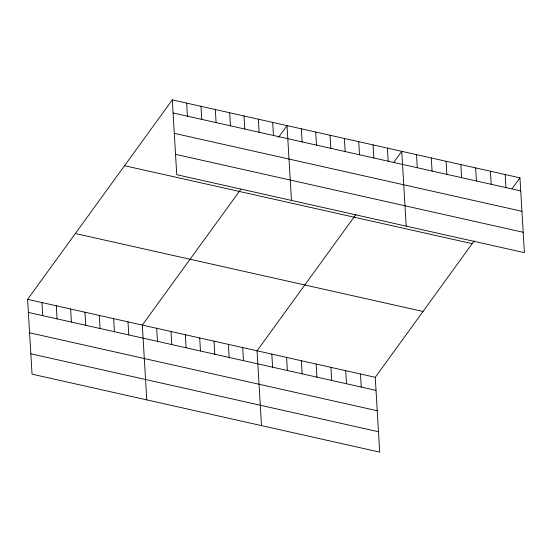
<?xml version="1.0" encoding="UTF-8"?>
<svg xmlns="http://www.w3.org/2000/svg" width="552" height="552" viewBox="0 0 552 552"><rect width="100%" height="100%" fill="white"/><g stroke="black" fill="none" stroke-linecap="round" stroke-linejoin="round"><path stroke-width="0.83" d="M474.196 240.92L375.256 377.306L379.7 452.116L32.044 374.159L27.6 299.35L172.3 99.884L519.956 177.841L524.4 252.65L176.743 174.694L172.3 99.884M240.769 189.377L142.326 325.073L146.77 399.883M278.567 137.269L287.026 125.614L291.47 200.424M355.992 214.417L257.053 350.803L261.496 425.606M393.797 162.309L401.752 151.338L406.196 226.147M511.994 188.812L519.956 177.841M173.08 112.967L520.729 190.923M174.287 133.336L521.944 211.292M175.536 154.325L523.192 232.282M124.552 165.71L472.201 243.667M75.348 233.53L423.004 311.48M27.6 299.35L375.256 377.306M28.38 312.432L376.036 390.381M29.587 332.801L377.244 410.757M30.836 353.791L378.493 431.74M505.183 174.529L505.956 187.611M490.404 171.217L491.183 184.292M475.631 167.905L476.404 180.98M460.851 164.586L461.631 177.668M446.078 161.274L446.858 174.356M431.305 157.962L432.078 171.044M416.525 154.65L417.305 167.732M387.414 148.122L388.187 161.198M373.069 144.907L373.849 157.982M358.731 141.691L359.504 154.767M360.484 373.994L361.256 387.069M344.386 138.476L345.166 151.552M345.704 370.675L346.483 383.757M330.048 135.261L330.827 148.336M330.931 367.363L331.704 380.445M315.709 132.045L316.482 145.121M316.158 364.051L316.931 377.133M301.364 128.83L302.144 141.905M301.378 360.739L302.158 373.821M272.688 122.399L273.461 135.475M286.605 357.427L287.378 370.502M258.343 119.184L259.123 132.259M271.825 354.115L272.605 367.19M244.005 115.968L244.777 129.044M229.66 112.753L230.439 125.828M242.714 347.581L243.487 360.663M215.321 109.537L216.101 122.613M228.369 344.365L229.149 357.448M200.983 106.322L201.756 119.398M214.031 341.15L214.811 354.232M186.638 103.107L187.418 116.182M199.693 337.934L200.466 351.017M185.348 334.719L186.127 347.801M171.01 331.504L171.782 344.586M156.665 328.288L157.444 341.371M127.988 321.857L128.761 334.94M113.643 318.642L114.423 331.724M99.305 315.427L100.085 328.509M84.967 312.211L85.739 325.294M70.621 308.996L71.401 322.078M56.283 305.78L57.056 318.863M41.938 302.565L42.718 315.647"/></g></svg>
